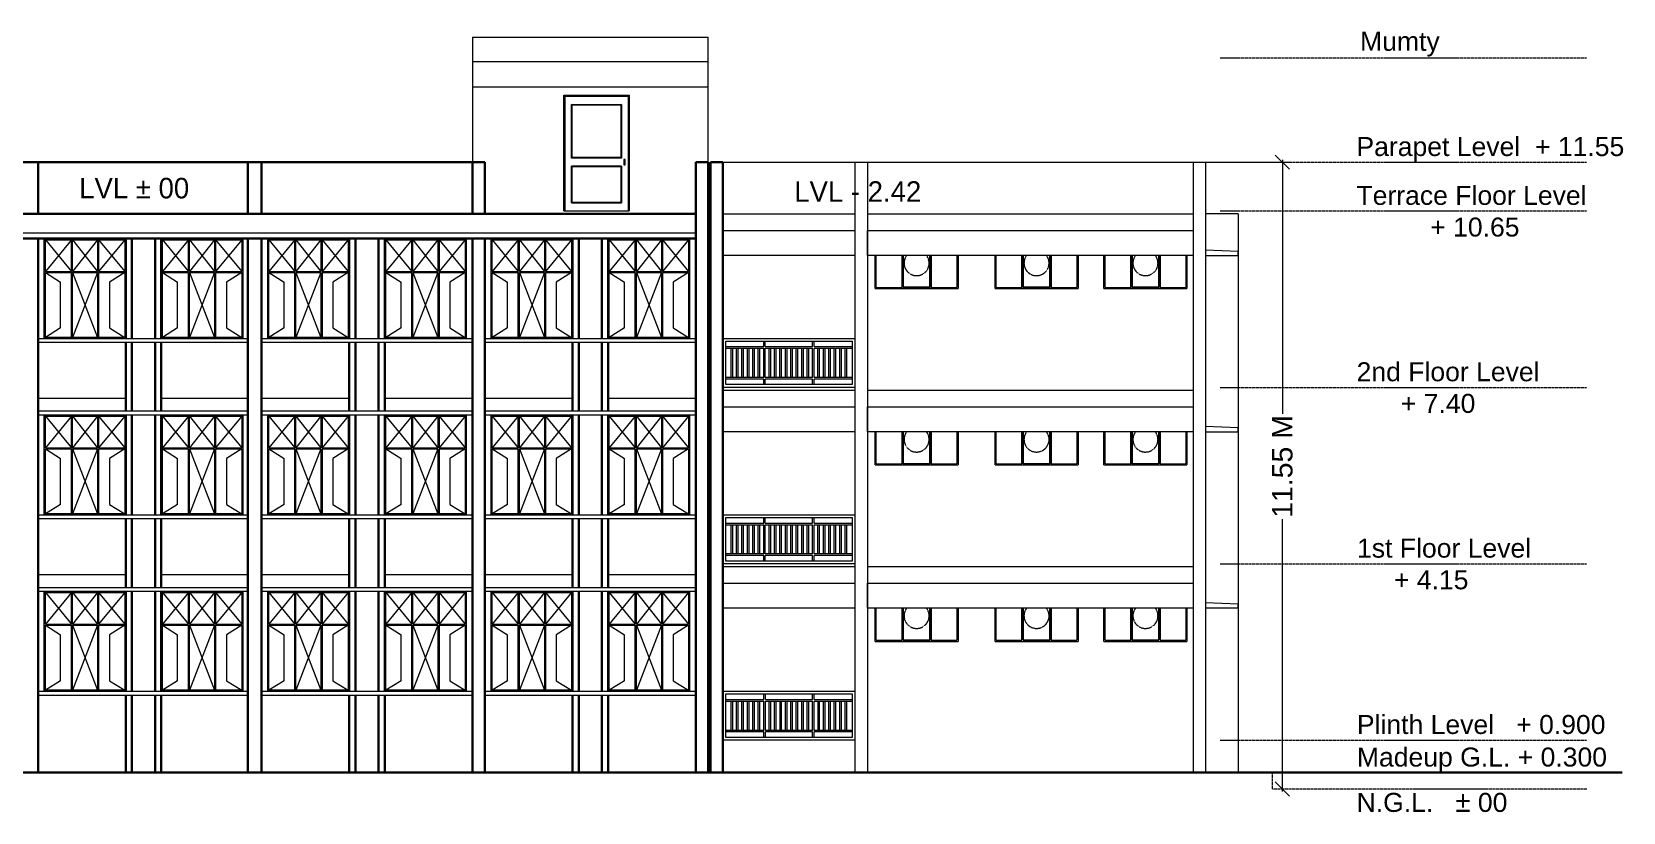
# Model space of a CAD drawing. Header units: metres. Extents: x 1545540 to 2027037, y 435419 to 693806.
# Drawn here: x 1894640 to 1923950, y 538233 to 552612 of the extents above; entities that cross this region are included whole.
import ezdxf

# ---------------------------------------------------------------- set-up
doc = ezdxf.new("R2010")
doc.units = ezdxf.units.M
doc.header["$LTSCALE"] = 1000
doc.header["$PDMODE"] = 35
doc.linetypes.add('DASHED', pattern=[0.75, 0.5, -0.25])
doc.layers.get('Defpoints').update_dxf_attribs({"lineweight": 18})
for name, color, linetype, lineweight in [('beam', 10, 'Continuous', 30), ('beam l', 10, 'Continuous', 20), ('chaja', 7, 'Continuous', 30), ('chaja l', 7, 'Continuous', 15), ('coloum hatch', 254, 'Continuous', 9), ('Column', 252, 'Continuous', 30), ('dimension', 6, 'Continuous', 13), ('elevation', 1, 'Continuous', 13), ('plinth', 7, 'DASHED', 20), ('Pool', 140, 'Continuous', 15), ('Railing', 34, 'Continuous', 20), ('Ventilator', 6, 'DASHED', 18), ('Wall', 7, 'Continuous', 30), ('wall l', 7, 'Continuous', 20), ('Window', 150, 'Continuous', 15), ('Window n door', 150, 'Continuous', 15)]:
    doc.layers.add(name, color=color, linetype=linetype, lineweight=lineweight)
doc.layers.add('text', color=7, linetype='Continuous')
doc.styles.add('dim-stylus bt', font='arial.ttf')
doc.styles.add('style1', font='')
doc.styles.get('style1').set_extended_font_data('Century Gothic')
doc.dimstyles.new('1      100 (big)', dxfattribs={"dimscale": 75, "dimtxt": 5, "dimasz": 3.5, "dimexe": 1.5, "dimexo": 2, "dimgap": 1, "dimtad": 0, "dimdec": 3, "dimlfac": 0.001, "dimzin": 0, "dimdsep": 46, "dimtxsty": 'dim-stylus bt', "dimblk": 'OBLIQUE', "dimcen": 0, "dimdle": 0.6, "dimclrd": 256, "dimclre": 7, "dimclrt": 256, "dimadec": 0, "dimazin": 0, "dimtfac": 0.7, "dimtdec": 3, "dimtofl": 0, "dimtmove": 1, "dimatfit": 3, "dimldrblk": 'OPEN90', "dimfxl": 0, "dimtolj": 1, "dimtzin": 0, "dimlwd": 15, "dimlwe": 15, "dimarcsym": 0})

# ---------------------------------------------------------------- blocks, each defined once
blk = doc.blocks.new('WS')
at = {"layer": 'Window n door', "ltscale": 0.05}
for p, q in [((4988.993, 75.704), (4989.473, 75.704)), ((4988.993, 75.119), (4988.993, 75.704)), ((4988.993, 75.704), (4989.473, 75.119)), ((4989.473, 75.704), (4988.993, 75.119)), ((4989.473, 75.119), (4989.473, 75.704)), ((4989.493, 75.704), (4989.953, 75.704)), ((4989.493, 75.119), (4989.493, 75.704)), ((4989.493, 75.704), (4989.953, 75.119)), ((4989.953, 75.704), (4989.493, 75.119)), ((4989.953, 75.704), (4989.953, 75.119)), ((4989.973, 75.704), (4990.453, 75.704)), ((4989.973, 75.704), (4989.973, 75.119)), ((4989.973, 75.704), (4990.453, 75.119)), ((4990.453, 75.704), (4989.973, 75.119)), ((4990.453, 75.704), (4990.453, 75.119)), ((4988.993, 75.119), (4989.473, 75.119)), ((4988.993, 75.099), (4989.473, 75.099)), ((4988.993, 73.904), (4988.993, 75.099)), ((4988.993, 75.099), (4989.273, 74.924)), ((4989.473, 73.904), (4989.473, 75.099)), ((4989.493, 75.119), (4989.953, 75.119)), ((4989.493, 75.099), (4989.953, 75.099)), ((4989.493, 73.904), (4989.493, 75.099)), ((4989.493, 75.099), (4989.953, 73.904)), ((4989.953, 75.099), (4989.493, 73.904)), ((4989.953, 75.099), (4989.953, 73.904)), ((4989.973, 75.119), (4990.453, 75.119)), ((4989.973, 75.099), (4990.453, 75.099)), ((4989.973, 75.099), (4989.973, 73.904)), ((4990.453, 75.099), (4990.173, 74.924)), ((4990.453, 75.099), (4990.453, 73.904)), ((4989.273, 74.078), (4989.273, 74.924)), ((4990.173, 74.924), (4990.173, 74.078)), ((4989.273, 74.078), (4988.993, 73.904)), ((4989.473, 73.904), (4988.993, 73.904)), ((4989.953, 73.904), (4989.493, 73.904)), ((4990.453, 73.904), (4989.973, 73.904)), ((4990.173, 74.078), (4990.453, 73.904))]:
    blk.add_line(p, q, dxfattribs=at)
blk.add_lwpolyline([(4988.973, 75.724), (4990.473, 75.724), (4990.473, 73.884), (4988.973, 73.884)], close=True, dxfattribs=at)
blk = doc.blocks.new('GRILL')
at = {"layer": 'Railing', "ltscale": 0.05}
for p, q in [((5042.403, 67.414), (5044.733, 67.414)), ((5042.403, 66.614), (5042.403, 67.414)), ((5043.103, 67.314), (5043.103, 67.414)), ((5043.133, 67.314), (5043.133, 67.414)), ((5044.003, 67.314), (5044.003, 67.414)), ((5044.033, 67.314), (5044.033, 67.414)), ((5044.733, 67.414), (5044.733, 66.614)), ((5042.403, 67.314), (5043.103, 67.314)), ((5042.403, 67.284), (5043.103, 67.284)), ((5042.503, 66.744), (5042.503, 67.284)), ((5042.533, 66.744), (5042.533, 67.284)), ((5042.603, 66.744), (5042.603, 67.284)), ((5042.633, 66.744), (5042.633, 67.284)), ((5042.703, 66.744), (5042.703, 67.284)), ((5042.733, 66.744), (5042.733, 67.284)), ((5042.803, 66.744), (5042.803, 67.284)), ((5042.833, 66.744), (5042.833, 67.284)), ((5042.903, 66.744), (5042.903, 67.284)), ((5042.933, 66.744), (5042.933, 67.284)), ((5043.003, 66.744), (5043.003, 67.284)), ((5043.033, 66.744), (5043.033, 67.284)), ((5043.103, 66.744), (5043.103, 67.284)), ((5043.133, 67.314), (5044.003, 67.314)), ((5043.133, 67.284), (5044.003, 67.284)), ((5043.133, 66.744), (5043.133, 67.284)), ((5043.203, 66.744), (5043.203, 67.284)), ((5043.233, 66.744), (5043.233, 67.284)), ((5043.303, 66.744), (5043.303, 67.284)), ((5043.333, 66.744), (5043.333, 67.284)), ((5043.403, 66.744), (5043.403, 67.284)), ((5043.433, 66.744), (5043.433, 67.284)), ((5043.503, 66.744), (5043.503, 67.284)), ((5043.533, 66.744), (5043.533, 67.284)), ((5043.603, 66.744), (5043.603, 67.284)), ((5043.633, 66.744), (5043.633, 67.284)), ((5043.703, 66.744), (5043.703, 67.284)), ((5043.733, 66.744), (5043.733, 67.284)), ((5043.803, 66.744), (5043.803, 67.284)), ((5043.833, 66.744), (5043.833, 67.284)), ((5043.903, 66.744), (5043.903, 67.284)), ((5043.933, 66.744), (5043.933, 67.284)), ((5044.003, 66.744), (5044.003, 67.284)), ((5044.033, 67.314), (5044.733, 67.314)), ((5044.033, 67.284), (5044.733, 67.284)), ((5044.033, 66.744), (5044.033, 67.284)), ((5044.103, 66.744), (5044.103, 67.284)), ((5044.133, 66.744), (5044.133, 67.284)), ((5044.203, 66.744), (5044.203, 67.284)), ((5044.233, 66.744), (5044.233, 67.284)), ((5044.303, 66.744), (5044.303, 67.284)), ((5044.333, 66.744), (5044.333, 67.284)), ((5044.403, 66.744), (5044.403, 67.284)), ((5044.433, 66.744), (5044.433, 67.284)), ((5044.503, 66.744), (5044.503, 67.284)), ((5044.533, 66.744), (5044.533, 67.284)), ((5044.603, 66.744), (5044.603, 67.284)), ((5044.633, 66.744), (5044.633, 67.284)), ((5043.103, 66.744), (5042.403, 66.744)), ((5043.103, 66.714), (5042.403, 66.714)), ((5044.733, 66.614), (5042.403, 66.614)), ((5043.103, 66.614), (5043.103, 66.714)), ((5044.003, 66.744), (5043.133, 66.744)), ((5044.003, 66.714), (5043.133, 66.714)), ((5043.133, 66.614), (5043.133, 66.714)), ((5044.003, 66.614), (5044.003, 66.714)), ((5044.733, 66.744), (5044.033, 66.744)), ((5044.733, 66.714), (5044.033, 66.714)), ((5044.033, 66.614), (5044.033, 66.714))]:
    blk.add_line(p, q, dxfattribs=at)
blk.add_lwpolyline([(5042.353, 67.464), (5044.783, 67.464), (5044.783, 66.564), (5042.353, 66.564)], close=True, dxfattribs=at)
blk = doc.blocks.new('_Oblique')
at = {"color": 0, "linetype": 'ByBlock', "lineweight": -2}
blk.add_line((-0.5, -0.5), (0.5, 0.5), dxfattribs=at)
blk = doc.blocks.new('*D368')
at = {"layer": 'Defpoints', "color": 0, "ltscale": 50, "transparency": 16777216}
for p in [(1915726, 550211), (1917674, 550211), (1917674, 538662)]:
    blk.add_point(p, dxfattribs=at)
at = {"layer": 'dimension', "color": 7, "lineweight": 15, "ltscale": 50, "transparency": 16777216}
for p, q in [((1915876, 550211), (1917787, 550211)), ((1917524, 538662), (1917562, 538662))]:
    blk.add_line(p, q, dxfattribs=at)
at = {"layer": 'dimension', "lineweight": 15, "ltscale": 50, "transparency": 16777216}
for p, q in [((1917674, 550256), (1917674, 545576)), ((1917674, 538617), (1917674, 543630))]:
    blk.add_line(p, q, dxfattribs=at)
at = {"layer": 'dimension', "lineweight": 15, "ltscale": 50, "transparency": 16777216, "xscale": 262.5, "yscale": 262.5, "zscale": 262.5}
for p, rotation in [((1917674, 550211), 90), ((1917674, 538662), 270)]:
    blk.add_blockref('_Oblique', p, dxfattribs=dict(at, rotation=rotation))
at = {"layer": 'dimension', "ltscale": 50, "transparency": 16777216, "insert": (1917674, 544603), "char_height": 375, "attachment_point": 5, "rotation": 90, "style": 'dim-stylus bt'}
blk.add_mtext('\\A1;11.55 M', dxfattribs=at)
blk = doc.blocks.new('_Open90')
at = {"color": 0, "linetype": 'ByBlock', "lineweight": -2}
for p, q in [((0, 0), (-1, 0)), ((-0.5, 0.5), (0, 0)), ((0, 0), (-0.5, -0.5))]:
    blk.add_line(p, q, dxfattribs=at)

msp = doc.modelspace()

# ---------------------------------------------------------------- linework, layer by layer
at = {"layer": 'beam', "ltscale": 0.05}
for p, q in [((1848989.7479, 548801.1217), (1906869.7479, 548801.1217)), ((1894754.7479, 548801.1217), (1896369.7479, 548801.1217)), ((1897024.7479, 548801.1217), (1898616.9903, 548801.1217)), ((1898869.7479, 548801.1217), (1900484.7479, 548801.1217)), ((1901139.7479, 548801.1217), (1902754.7479, 548801.1217)), ((1902984.7479, 548801.1217), (1904599.7479, 548801.1217)), ((1905254.7479, 548801.1217), (1906869.7479, 548801.1217))]:
    msp.add_line(p, q, dxfattribs=at)
at = {"layer": 'beam l', "ltscale": 0.05}
for p, q in [((1907369.7479, 549261.1217), (1909799.7479, 549261.1217)), ((1910029.7479, 549261.1217), (1916029.7479, 549261.1217)), ((1907369.7479, 546011.1217), (1909799.7479, 546011.1217)), ((1910029.7479, 546011.1217), (1916029.7479, 546011.1217)), ((1907369.7479, 542761.1217), (1909799.7479, 542761.1217)), ((1910029.7479, 542761.1217), (1916029.7479, 542761.1217))]:
    msp.add_line(p, q, dxfattribs=at)
at = {"layer": 'chaja', "ltscale": 0.05}
msp.add_lwpolyline([(1865719.7479, 548801.1217), (1906869.7479, 548801.1217), (1906869.7479, 549261.1217), (1865719.7479, 549261.1217)], dxfattribs=at)
at = {"layer": 'chaja l', "ltscale": 0.05}
for p, q in [((1902754.7479, 552511.3296), (1902754.7479, 550211.1217)), ((1902754.7479, 552511.3296), (1907099.7479, 552511.3296)), ((1907099.7479, 550211.1217), (1907099.7479, 552511.3296)), ((1916859.7479, 549261.1217), (1916259.7479, 549261.1217)), ((1916859.7479, 549261.1217), (1916859.7479, 538961.1217))]:
    msp.add_line(p, q, dxfattribs=at)
for points in [[(1907369.7479, 548950.8432), (1909799.7479, 548950.8432), (1909799.7479, 548490.8432), (1907369.7479, 548490.8432)], [(1910029.7479, 548950.8432), (1916029.7479, 548950.8432), (1916029.7479, 548490.8432), (1910029.7479, 548490.8432)], [(1907369.7479, 545700.8432), (1909799.7479, 545700.8432), (1909799.7479, 545240.8432), (1907369.7479, 545240.8432)], [(1910029.7479, 545700.8432), (1916029.7479, 545700.8432), (1916029.7479, 545240.8432), (1910029.7479, 545240.8432)], [(1907369.7479, 542450.8432), (1909799.7479, 542450.8432), (1909799.7479, 541990.8432), (1907369.7479, 541990.8432)], [(1910029.7479, 542450.8432), (1916029.7479, 542450.8432), (1916029.7479, 541990.8432), (1910029.7479, 541990.8432)]]:
    msp.add_lwpolyline(points, close=True, dxfattribs=at)
at = {"layer": 'coloum hatch', "ltscale": 0.05}
for p, q in [((1909799.7479, 550211.1217), (1909799.7479, 545461.1217)), ((1910029.7479, 550211.1217), (1910029.7479, 545461.1217)), ((1916029.7479, 550211.1217), (1916029.7479, 538962.1217)), ((1916259.7479, 550211.1217), (1916259.7479, 538962.1217)), ((1909799.7479, 545551.1217), (1909799.7479, 542211.1217)), ((1910029.7479, 545551.1217), (1910029.7479, 542211.1217)), ((1909799.7479, 542301.1217), (1909799.7479, 538962.1217)), ((1910029.7479, 542301.1217), (1910029.7479, 538962.1217))]:
    msp.add_line(p, q, dxfattribs=at)
at = {"layer": 'Column', "ltscale": 0.05}
for p, q in [((1894754.7479, 550211.1217), (1894754.7479, 549261.1217)), ((1898616.9903, 550211.1217), (1898616.9903, 549261.1217)), ((1898869.7479, 550211.1217), (1898869.7479, 549261.1217)), ((1902754.7479, 550211.1217), (1902754.7479, 549261.1217)), ((1902754.7479, 550211.1217), (1902984.7479, 550211.1217)), ((1902984.7479, 550211.1217), (1902984.7479, 549261.1217)), ((1906869.7479, 550211.1217), (1906869.7479, 538962.1217)), ((1907099.7479, 550211.1217), (1906869.7479, 550211.1217)), ((1907099.7479, 550211.1217), (1907099.7479, 538962.1217)), ((1907139.7479, 550211.1217), (1907139.7479, 538962.1217)), ((1907139.7479, 550211.1217), (1907369.7479, 550211.1217)), ((1907369.7479, 550211.1217), (1907369.7479, 538962.1217)), ((1894754.7479, 548801.1217), (1894754.7479, 538962.1217)), ((1898616.9903, 548801.1217), (1898616.9903, 538962.1217)), ((1898869.7479, 548801.1217), (1898869.7479, 538962.1217)), ((1902754.7479, 548801.1217), (1902754.7479, 538962.1217)), ((1902984.7479, 548801.1217), (1902984.7479, 538962.1217))]:
    msp.add_line(p, q, dxfattribs=at)
at = {"layer": 'elevation', "ltscale": 0.05}
for p, q in [((1916859.7479, 548565.8432), (1916259.7479, 548590.8432)), ((1916259.7479, 548490.8432), (1916859.7479, 548490.8432)), ((1916859.7479, 548490.8432), (1916859.7479, 548565.8432)), ((1916859.7479, 545315.8432), (1916259.7479, 545340.8432)), ((1916259.7479, 545240.8432), (1916859.7479, 545240.8432)), ((1916859.7479, 545240.8432), (1916859.7479, 545315.8432)), ((1916859.7479, 542065.8432), (1916259.7479, 542090.8432)), ((1916859.7479, 541990.8432), (1916259.7479, 541990.8432)), ((1916859.7479, 541990.8432), (1916859.7479, 542065.8432))]:
    msp.add_line(p, q, dxfattribs=at)
for points in [[(1907099.7479, 552061.3296), (1902754.7479, 552061.3296), (1902754.7479, 551601.3296), (1907099.7479, 551601.3296)], [(1848989.7479, 548801.1217), (1906869.7479, 548801.1217), (1906869.7479, 548901.1217), (1848989.7479, 548901.1217)], [(1894754.7479, 546961.1217), (1898616.9903, 546961.1217), (1898616.9903, 546886.3425), (1894754.7479, 546886.3425)], [(1898869.7479, 546961.1217), (1902754.7479, 546961.1217), (1902754.7479, 546886.3425), (1898869.7479, 546886.3425)], [(1902984.7479, 546961.1217), (1906869.7479, 546961.1217), (1906869.7479, 546886.3425), (1902984.7479, 546886.3425)], [(1896369.7479, 546886.3425), (1894754.7479, 546886.3425), (1894754.7479, 545861.3425), (1896369.7479, 545861.3425)], [(1898616.9903, 546886.3425), (1897024.7479, 546886.3425), (1897024.7479, 545861.3425), (1898616.9903, 545861.3425)], [(1900484.7479, 546886.3425), (1898869.7479, 546886.3425), (1898869.7479, 545861.3425), (1900484.7479, 545861.3425)], [(1902754.7479, 546886.3425), (1901139.7479, 546886.3425), (1901139.7479, 545861.3425), (1902754.7479, 545861.3425)], [(1904599.7479, 546886.3425), (1902984.7479, 546886.3425), (1902984.7479, 545861.3425), (1904599.7479, 545861.3425)], [(1906869.7479, 546886.3425), (1905254.7479, 546886.3425), (1905254.7479, 545861.3425), (1906869.7479, 545861.3425)], [(1894754.7479, 545625.9008), (1898616.9903, 545625.9008), (1898616.9903, 545551.1217), (1894754.7479, 545551.1217)], [(1898869.7479, 545625.9008), (1902754.7479, 545625.9008), (1902754.7479, 545551.1217), (1898869.7479, 545551.1217)], [(1902984.7479, 545625.9008), (1906869.7479, 545625.9008), (1906869.7479, 545551.1217), (1902984.7479, 545551.1217)], [(1894754.7479, 543711.1217), (1898616.9903, 543711.1217), (1898616.9903, 543636.3425), (1894754.7479, 543636.3425)], [(1898869.7479, 543711.1217), (1902754.7479, 543711.1217), (1902754.7479, 543636.3425), (1898869.7479, 543636.3425)], [(1902984.7479, 543711.1217), (1906869.7479, 543711.1217), (1906869.7479, 543636.3425), (1902984.7479, 543636.3425)], [(1896369.7479, 543636.3425), (1894754.7479, 543636.3425), (1894754.7479, 542611.3425), (1896369.7479, 542611.3425)], [(1898616.9903, 543636.3425), (1897024.7479, 543636.3425), (1897024.7479, 542611.3425), (1898616.9903, 542611.3425)], [(1900484.7479, 543636.3425), (1898869.7479, 543636.3425), (1898869.7479, 542611.3425), (1900484.7479, 542611.3425)], [(1902754.7479, 543636.3425), (1901139.7479, 543636.3425), (1901139.7479, 542611.3425), (1902754.7479, 542611.3425)], [(1904599.7479, 543636.3425), (1902984.7479, 543636.3425), (1902984.7479, 542611.3425), (1904599.7479, 542611.3425)], [(1906869.7479, 543636.3425), (1905254.7479, 543636.3425), (1905254.7479, 542611.3425), (1906869.7479, 542611.3425)], [(1894754.7479, 542375.9008), (1898616.9903, 542375.9008), (1898616.9903, 542301.1217), (1894754.7479, 542301.1217)], [(1898869.7479, 542375.9008), (1902754.7479, 542375.9008), (1902754.7479, 542301.1217), (1898869.7479, 542301.1217)], [(1902984.7479, 542375.9008), (1906869.7479, 542375.9008), (1906869.7479, 542301.1217), (1902984.7479, 542301.1217)], [(1894754.7479, 540461.1217), (1898616.9903, 540461.1217), (1898616.9903, 540386.3425), (1894754.7479, 540386.3425)], [(1898869.7479, 540461.1217), (1902754.7479, 540461.1217), (1902754.7479, 540386.3425), (1898869.7479, 540386.3425)], [(1902984.7479, 540461.1217), (1906869.7479, 540461.1217), (1906869.7479, 540386.3425), (1902984.7479, 540386.3425)]]:
    msp.add_lwpolyline(points, close=True, dxfattribs=at)
at = {"layer": 'plinth', "ltscale": 0.03}
for p, q in [((1916529.7479, 552131.7143), (1923279.9435, 552131.7143)), ((1916529.7479, 550211.1217), (1923279.9435, 550211.1217)), ((1916529.7479, 549311.1217), (1923279.9435, 549311.1217)), ((1916529.7479, 546061.3296), (1923279.9435, 546061.3296)), ((1916529.7479, 542811.6785), (1923279.9435, 542811.6785)), ((1916529.7479, 539562.0273), (1923279.9435, 539562.0273)), ((1917491.3947, 538661.9569), (1917491.3947, 538962.1217)), ((1917491.3947, 538661.9569), (1923279.9435, 538661.9569))]:
    msp.add_line(p, q, dxfattribs=at)
at = {"layer": 'Pool', "ltscale": 0.05}
msp.add_line((1904440.6979, 549310.9836), (1905640.6287, 549310.9836), dxfattribs=at)
at = {"layer": 'Railing', "ltscale": 0.05}
for p, q in [((1907419.7479, 546911.1217), (1909749.7479, 546911.1217)), ((1907419.7479, 546111.1217), (1907419.7479, 546911.1217)), ((1907419.7479, 546811.1217), (1908119.7479, 546811.1217)), ((1907419.7479, 546781.1217), (1908119.7479, 546781.1217)), ((1907519.7479, 546241.1217), (1907519.7479, 546781.1217)), ((1907549.7479, 546241.1217), (1907549.7479, 546781.1217)), ((1907619.7479, 546241.1217), (1907619.7479, 546781.1217)), ((1907649.7479, 546241.1217), (1907649.7479, 546781.1217)), ((1907719.7479, 546241.1217), (1907719.7479, 546781.1217)), ((1907749.7479, 546241.1217), (1907749.7479, 546781.1217)), ((1907819.7479, 546241.1217), (1907819.7479, 546781.1217)), ((1907849.7479, 546241.1217), (1907849.7479, 546781.1217)), ((1907919.7479, 546241.1217), (1907919.7479, 546781.1217)), ((1907949.7479, 546241.1217), (1907949.7479, 546781.1217)), ((1908019.7479, 546241.1217), (1908019.7479, 546781.1217)), ((1908049.7479, 546241.1217), (1908049.7479, 546781.1217)), ((1908119.7479, 546811.1217), (1908119.7479, 546911.1217)), ((1908119.7479, 546241.1217), (1908119.7479, 546781.1217)), ((1908149.7479, 546811.1217), (1908149.7479, 546911.1217)), ((1908149.7479, 546811.1217), (1909019.7479, 546811.1217)), ((1908149.7479, 546781.1217), (1909019.7479, 546781.1217)), ((1908149.7479, 546241.1217), (1908149.7479, 546781.1217)), ((1908219.7479, 546241.1217), (1908219.7479, 546781.1217)), ((1908249.7479, 546241.1217), (1908249.7479, 546781.1217)), ((1908319.7479, 546241.1217), (1908319.7479, 546781.1217)), ((1908349.7479, 546241.1217), (1908349.7479, 546781.1217)), ((1908419.7479, 546241.1217), (1908419.7479, 546781.1217)), ((1908449.7479, 546241.1217), (1908449.7479, 546781.1217)), ((1908519.7479, 546241.1217), (1908519.7479, 546781.1217)), ((1908549.7479, 546241.1217), (1908549.7479, 546781.1217)), ((1908619.7479, 546241.1217), (1908619.7479, 546781.1217)), ((1908649.7479, 546241.1217), (1908649.7479, 546781.1217)), ((1908719.7479, 546241.1217), (1908719.7479, 546781.1217)), ((1908749.7479, 546241.1217), (1908749.7479, 546781.1217)), ((1908819.7479, 546241.1217), (1908819.7479, 546781.1217)), ((1908849.7479, 546241.1217), (1908849.7479, 546781.1217)), ((1908919.7479, 546241.1217), (1908919.7479, 546781.1217)), ((1908949.7479, 546241.1217), (1908949.7479, 546781.1217)), ((1909019.7479, 546811.1217), (1909019.7479, 546911.1217)), ((1909019.7479, 546241.1217), (1909019.7479, 546781.1217)), ((1909049.7479, 546811.1217), (1909049.7479, 546911.1217)), ((1909049.7479, 546811.1217), (1909749.7479, 546811.1217)), ((1909049.7479, 546781.1217), (1909749.7479, 546781.1217)), ((1909049.7479, 546241.1217), (1909049.7479, 546781.1217)), ((1909119.7479, 546241.1217), (1909119.7479, 546781.1217)), ((1909149.7479, 546241.1217), (1909149.7479, 546781.1217)), ((1909219.7479, 546241.1217), (1909219.7479, 546781.1217)), ((1909249.7479, 546241.1217), (1909249.7479, 546781.1217)), ((1909319.7479, 546241.1217), (1909319.7479, 546781.1217)), ((1909349.7479, 546241.1217), (1909349.7479, 546781.1217)), ((1909419.7479, 546241.1217), (1909419.7479, 546781.1217)), ((1909449.7479, 546241.1217), (1909449.7479, 546781.1217)), ((1909519.7479, 546241.1217), (1909519.7479, 546781.1217)), ((1909549.7479, 546241.1217), (1909549.7479, 546781.1217)), ((1909619.7479, 546241.1217), (1909619.7479, 546781.1217)), ((1909649.7479, 546241.1217), (1909649.7479, 546781.1217)), ((1909749.7479, 546911.1217), (1909749.7479, 546111.1217)), ((1908119.7479, 546241.1217), (1907419.7479, 546241.1217)), ((1908119.7479, 546211.1217), (1907419.7479, 546211.1217)), ((1909749.7479, 546111.1217), (1907419.7479, 546111.1217)), ((1908119.7479, 546111.1217), (1908119.7479, 546211.1217)), ((1909019.7479, 546241.1217), (1908149.7479, 546241.1217)), ((1909019.7479, 546211.1217), (1908149.7479, 546211.1217)), ((1908149.7479, 546111.1217), (1908149.7479, 546211.1217)), ((1909019.7479, 546111.1217), (1909019.7479, 546211.1217)), ((1909749.7479, 546241.1217), (1909049.7479, 546241.1217)), ((1909749.7479, 546211.1217), (1909049.7479, 546211.1217)), ((1909049.7479, 546111.1217), (1909049.7479, 546211.1217)), ((1907419.7479, 543661.1217), (1909749.7479, 543661.1217)), ((1907419.7479, 542861.1217), (1907419.7479, 543661.1217)), ((1907419.7479, 543561.1217), (1908119.7479, 543561.1217)), ((1907419.7479, 543531.1217), (1908119.7479, 543531.1217)), ((1907519.7479, 542991.1217), (1907519.7479, 543531.1217)), ((1907549.7479, 542991.1217), (1907549.7479, 543531.1217)), ((1907619.7479, 542991.1217), (1907619.7479, 543531.1217)), ((1907649.7479, 542991.1217), (1907649.7479, 543531.1217)), ((1907719.7479, 542991.1217), (1907719.7479, 543531.1217)), ((1907749.7479, 542991.1217), (1907749.7479, 543531.1217)), ((1907819.7479, 542991.1217), (1907819.7479, 543531.1217)), ((1907849.7479, 542991.1217), (1907849.7479, 543531.1217)), ((1907919.7479, 542991.1217), (1907919.7479, 543531.1217)), ((1907949.7479, 542991.1217), (1907949.7479, 543531.1217)), ((1908019.7479, 542991.1217), (1908019.7479, 543531.1217)), ((1908049.7479, 542991.1217), (1908049.7479, 543531.1217)), ((1908119.7479, 543561.1217), (1908119.7479, 543661.1217)), ((1908119.7479, 542991.1217), (1908119.7479, 543531.1217)), ((1908149.7479, 543561.1217), (1908149.7479, 543661.1217)), ((1908149.7479, 543561.1217), (1909019.7479, 543561.1217)), ((1908149.7479, 543531.1217), (1909019.7479, 543531.1217)), ((1908149.7479, 542991.1217), (1908149.7479, 543531.1217)), ((1908219.7479, 542991.1217), (1908219.7479, 543531.1217)), ((1908249.7479, 542991.1217), (1908249.7479, 543531.1217)), ((1908319.7479, 542991.1217), (1908319.7479, 543531.1217)), ((1908349.7479, 542991.1217), (1908349.7479, 543531.1217)), ((1908419.7479, 542991.1217), (1908419.7479, 543531.1217)), ((1908449.7479, 542991.1217), (1908449.7479, 543531.1217)), ((1908519.7479, 542991.1217), (1908519.7479, 543531.1217)), ((1908549.7479, 542991.1217), (1908549.7479, 543531.1217)), ((1908619.7479, 542991.1217), (1908619.7479, 543531.1217)), ((1908649.7479, 542991.1217), (1908649.7479, 543531.1217)), ((1908719.7479, 542991.1217), (1908719.7479, 543531.1217)), ((1908749.7479, 542991.1217), (1908749.7479, 543531.1217)), ((1908819.7479, 542991.1217), (1908819.7479, 543531.1217)), ((1908849.7479, 542991.1217), (1908849.7479, 543531.1217)), ((1908919.7479, 542991.1217), (1908919.7479, 543531.1217)), ((1908949.7479, 542991.1217), (1908949.7479, 543531.1217)), ((1909019.7479, 543561.1217), (1909019.7479, 543661.1217)), ((1909019.7479, 542991.1217), (1909019.7479, 543531.1217)), ((1909049.7479, 543561.1217), (1909049.7479, 543661.1217)), ((1909049.7479, 543561.1217), (1909749.7479, 543561.1217)), ((1909049.7479, 543531.1217), (1909749.7479, 543531.1217)), ((1909049.7479, 542991.1217), (1909049.7479, 543531.1217)), ((1909119.7479, 542991.1217), (1909119.7479, 543531.1217)), ((1909149.7479, 542991.1217), (1909149.7479, 543531.1217)), ((1909219.7479, 542991.1217), (1909219.7479, 543531.1217)), ((1909249.7479, 542991.1217), (1909249.7479, 543531.1217)), ((1909319.7479, 542991.1217), (1909319.7479, 543531.1217)), ((1909349.7479, 542991.1217), (1909349.7479, 543531.1217)), ((1909419.7479, 542991.1217), (1909419.7479, 543531.1217)), ((1909449.7479, 542991.1217), (1909449.7479, 543531.1217)), ((1909519.7479, 542991.1217), (1909519.7479, 543531.1217)), ((1909549.7479, 542991.1217), (1909549.7479, 543531.1217)), ((1909619.7479, 542991.1217), (1909619.7479, 543531.1217)), ((1909649.7479, 542991.1217), (1909649.7479, 543531.1217)), ((1909749.7479, 543661.1217), (1909749.7479, 542861.1217)), ((1908119.7479, 542991.1217), (1907419.7479, 542991.1217)), ((1908119.7479, 542961.1217), (1907419.7479, 542961.1217)), ((1909749.7479, 542861.1217), (1907419.7479, 542861.1217)), ((1908119.7479, 542861.1217), (1908119.7479, 542961.1217)), ((1909019.7479, 542991.1217), (1908149.7479, 542991.1217)), ((1909019.7479, 542961.1217), (1908149.7479, 542961.1217)), ((1908149.7479, 542861.1217), (1908149.7479, 542961.1217)), ((1909019.7479, 542861.1217), (1909019.7479, 542961.1217)), ((1909749.7479, 542991.1217), (1909049.7479, 542991.1217)), ((1909749.7479, 542961.1217), (1909049.7479, 542961.1217)), ((1909049.7479, 542861.1217), (1909049.7479, 542961.1217))]:
    msp.add_line(p, q, dxfattribs=at)
for points in [[(1907369.7479, 546961.1217), (1909799.7479, 546961.1217), (1909799.7479, 546061.1217), (1907369.7479, 546061.1217)], [(1907369.7479, 543711.1217), (1909799.7479, 543711.1217), (1909799.7479, 542811.1217), (1907369.7479, 542811.1217)]]:
    msp.add_lwpolyline(points, close=True, dxfattribs=at)
at = {"layer": 'Ventilator', "linetype": 'Continuous'}
for p, q in [((1910171.7479, 547880.8432), (1910171.7479, 548490.8432)), ((1910191.7479, 547900.8432), (1910191.7479, 548490.8432)), ((1910667.0479, 547900.8432), (1910667.0479, 548490.8432)), ((1910687.0479, 547900.8432), (1910687.0479, 548490.8432)), ((1910697.0479, 547910.8432), (1910697.0479, 548490.8432)), ((1911174.9479, 548490.8432), (1911174.9479, 547910.8432)), ((1911184.9479, 548490.8432), (1911184.9479, 547900.8432)), ((1911204.9479, 548490.8432), (1911204.9479, 547900.8432)), ((1911679.7479, 548490.8432), (1911679.7479, 547900.8432)), ((1911699.7479, 548490.8432), (1911699.7479, 547880.8432)), ((1912380.7479, 547880.8432), (1912380.7479, 548490.8432)), ((1912400.7479, 547900.8432), (1912400.7479, 548490.8432)), ((1912876.0479, 547900.8432), (1912876.0479, 548490.8432)), ((1912896.0479, 547900.8432), (1912896.0479, 548490.8432)), ((1912906.0479, 547910.8432), (1912906.0479, 548490.8432)), ((1913383.9479, 548490.8432), (1913383.9479, 547910.8432)), ((1913393.9479, 548490.8432), (1913393.9479, 547900.8432)), ((1913413.9479, 548490.8432), (1913413.9479, 547900.8432)), ((1913888.7479, 548490.8432), (1913888.7479, 547900.8432)), ((1913908.7479, 548490.8432), (1913908.7479, 547880.8432)), ((1914386.7479, 547880.8432), (1914386.7479, 548490.8432)), ((1914406.7479, 547900.8432), (1914406.7479, 548490.8432)), ((1914882.0479, 547900.8432), (1914882.0479, 548490.8432)), ((1914902.0479, 547900.8432), (1914902.0479, 548490.8432)), ((1914912.0479, 547910.8432), (1914912.0479, 548490.8432)), ((1915389.9479, 548490.8432), (1915389.9479, 547910.8432)), ((1915399.9479, 548490.8432), (1915399.9479, 547900.8432)), ((1915419.9479, 548490.8432), (1915419.9479, 547900.8432)), ((1915894.7479, 548490.8432), (1915894.7479, 547900.8432)), ((1915914.7479, 548490.8432), (1915914.7479, 547880.8432)), ((1910171.7479, 547880.8432), (1911699.7479, 547880.8432)), ((1910191.7479, 547900.8432), (1910667.0479, 547900.8432)), ((1910687.0479, 547900.8432), (1911184.9479, 547900.8432)), ((1910697.0479, 547910.8432), (1911174.9479, 547910.8432)), ((1911204.9479, 547900.8432), (1911679.7479, 547900.8432)), ((1912380.7479, 547880.8432), (1913908.7479, 547880.8432)), ((1912400.7479, 547900.8432), (1912876.0479, 547900.8432)), ((1912896.0479, 547900.8432), (1913393.9479, 547900.8432)), ((1912906.0479, 547910.8432), (1913383.9479, 547910.8432)), ((1913413.9479, 547900.8432), (1913888.7479, 547900.8432)), ((1914386.7479, 547880.8432), (1915914.7479, 547880.8432)), ((1914406.7479, 547900.8432), (1914882.0479, 547900.8432)), ((1914902.0479, 547900.8432), (1915399.9479, 547900.8432)), ((1914912.0479, 547910.8432), (1915389.9479, 547910.8432)), ((1915419.9479, 547900.8432), (1915894.7479, 547900.8432)), ((1910171.7479, 544630.8432), (1910171.7479, 545240.8432)), ((1910191.7479, 544650.8432), (1910191.7479, 545240.8432)), ((1910667.0479, 544650.8432), (1910667.0479, 545240.8432)), ((1910687.0479, 544650.8432), (1910687.0479, 545240.8432)), ((1910697.0479, 544660.8432), (1910697.0479, 545240.8432)), ((1911174.9479, 545240.8432), (1911174.9479, 544660.8432)), ((1911184.9479, 545240.8432), (1911184.9479, 544650.8432)), ((1911204.9479, 545240.8432), (1911204.9479, 544650.8432)), ((1911679.7479, 545240.8432), (1911679.7479, 544650.8432)), ((1911699.7479, 545240.8432), (1911699.7479, 544630.8432)), ((1912380.7479, 544630.8432), (1912380.7479, 545240.8432)), ((1912400.7479, 544650.8432), (1912400.7479, 545240.8432)), ((1912876.0479, 544650.8432), (1912876.0479, 545240.8432)), ((1912896.0479, 544650.8432), (1912896.0479, 545240.8432)), ((1912906.0479, 544660.8432), (1912906.0479, 545240.8432)), ((1913383.9479, 545240.8432), (1913383.9479, 544660.8432)), ((1913393.9479, 545240.8432), (1913393.9479, 544650.8432)), ((1913413.9479, 545240.8432), (1913413.9479, 544650.8432)), ((1913888.7479, 545240.8432), (1913888.7479, 544650.8432)), ((1913908.7479, 545240.8432), (1913908.7479, 544630.8432)), ((1914386.7479, 544630.8432), (1914386.7479, 545240.8432)), ((1914406.7479, 544650.8432), (1914406.7479, 545240.8432)), ((1914882.0479, 544650.8432), (1914882.0479, 545240.8432)), ((1914902.0479, 544650.8432), (1914902.0479, 545240.8432)), ((1914912.0479, 544660.8432), (1914912.0479, 545240.8432)), ((1915389.9479, 545240.8432), (1915389.9479, 544660.8432)), ((1915399.9479, 545240.8432), (1915399.9479, 544650.8432)), ((1915419.9479, 545240.8432), (1915419.9479, 544650.8432)), ((1915894.7479, 545240.8432), (1915894.7479, 544650.8432)), ((1915914.7479, 545240.8432), (1915914.7479, 544630.8432)), ((1910171.7479, 544630.8432), (1911699.7479, 544630.8432)), ((1910191.7479, 544650.8432), (1910667.0479, 544650.8432)), ((1910687.0479, 544650.8432), (1911184.9479, 544650.8432)), ((1910697.0479, 544660.8432), (1911174.9479, 544660.8432)), ((1911204.9479, 544650.8432), (1911679.7479, 544650.8432)), ((1912380.7479, 544630.8432), (1913908.7479, 544630.8432)), ((1912400.7479, 544650.8432), (1912876.0479, 544650.8432)), ((1912896.0479, 544650.8432), (1913393.9479, 544650.8432)), ((1912906.0479, 544660.8432), (1913383.9479, 544660.8432)), ((1913413.9479, 544650.8432), (1913888.7479, 544650.8432)), ((1914386.7479, 544630.8432), (1915914.7479, 544630.8432)), ((1914406.7479, 544650.8432), (1914882.0479, 544650.8432)), ((1914902.0479, 544650.8432), (1915399.9479, 544650.8432)), ((1914912.0479, 544660.8432), (1915389.9479, 544660.8432)), ((1915419.9479, 544650.8432), (1915894.7479, 544650.8432)), ((1910171.7479, 541380.8432), (1910171.7479, 541990.8432)), ((1910191.7479, 541400.8432), (1910191.7479, 541990.8432)), ((1910667.0479, 541400.8432), (1910667.0479, 541990.8432)), ((1910687.0479, 541400.8432), (1910687.0479, 541990.8432)), ((1910697.0479, 541410.8432), (1910697.0479, 541990.8432)), ((1911174.9479, 541990.8432), (1911174.9479, 541410.8432)), ((1911184.9479, 541990.8432), (1911184.9479, 541400.8432)), ((1911204.9479, 541990.8432), (1911204.9479, 541400.8432)), ((1911679.7479, 541990.8432), (1911679.7479, 541400.8432)), ((1911699.7479, 541990.8432), (1911699.7479, 541380.8432)), ((1912380.7479, 541380.8432), (1912380.7479, 541990.8432)), ((1912400.7479, 541400.8432), (1912400.7479, 541990.8432)), ((1912876.0479, 541400.8432), (1912876.0479, 541990.8432)), ((1912896.0479, 541400.8432), (1912896.0479, 541990.8432)), ((1912906.0479, 541410.8432), (1912906.0479, 541990.8432)), ((1913383.9479, 541990.8432), (1913383.9479, 541410.8432)), ((1913393.9479, 541990.8432), (1913393.9479, 541400.8432)), ((1913413.9479, 541990.8432), (1913413.9479, 541400.8432)), ((1913888.7479, 541990.8432), (1913888.7479, 541400.8432)), ((1913908.7479, 541990.8432), (1913908.7479, 541380.8432)), ((1914386.7479, 541380.8432), (1914386.7479, 541990.8432)), ((1914406.7479, 541400.8432), (1914406.7479, 541990.8432)), ((1914882.0479, 541400.8432), (1914882.0479, 541990.8432)), ((1914902.0479, 541400.8432), (1914902.0479, 541990.8432)), ((1914912.0479, 541410.8432), (1914912.0479, 541990.8432)), ((1915389.9479, 541990.8432), (1915389.9479, 541410.8432)), ((1915399.9479, 541990.8432), (1915399.9479, 541400.8432)), ((1915419.9479, 541990.8432), (1915419.9479, 541400.8432)), ((1915894.7479, 541990.8432), (1915894.7479, 541400.8432)), ((1915914.7479, 541990.8432), (1915914.7479, 541380.8432)), ((1910171.7479, 541380.8432), (1911699.7479, 541380.8432)), ((1910191.7479, 541400.8432), (1910667.0479, 541400.8432)), ((1910687.0479, 541400.8432), (1911184.9479, 541400.8432)), ((1910697.0479, 541410.8432), (1911174.9479, 541410.8432)), ((1911204.9479, 541400.8432), (1911679.7479, 541400.8432)), ((1912380.7479, 541380.8432), (1913908.7479, 541380.8432)), ((1912400.7479, 541400.8432), (1912876.0479, 541400.8432)), ((1912896.0479, 541400.8432), (1913393.9479, 541400.8432)), ((1912906.0479, 541410.8432), (1913383.9479, 541410.8432)), ((1913413.9479, 541400.8432), (1913888.7479, 541400.8432)), ((1914386.7479, 541380.8432), (1915914.7479, 541380.8432)), ((1914406.7479, 541400.8432), (1914882.0479, 541400.8432)), ((1914902.0479, 541400.8432), (1915399.9479, 541400.8432)), ((1914912.0479, 541410.8432), (1915389.9479, 541410.8432)), ((1915419.9479, 541400.8432), (1915894.7479, 541400.8432))]:
    msp.add_line(p, q, dxfattribs=at)
at = {"layer": 'Ventilator', "ltscale": 0.005}
for centre in [(1910935.9979, 548350.8432), (1913144.9979, 548350.8432), (1915150.9979, 548350.8432), (1910935.9979, 545100.8432), (1913144.9979, 545100.8432), (1915150.9979, 545100.8432), (1910935.9979, 541850.8432), (1913144.9979, 541850.8432), (1915150.9979, 541850.8432)]:
    msp.add_arc(centre, 231.25, 142.74197978, 37.25802022, dxfattribs=at)
at = {"layer": 'Wall', "ltscale": 0.05}
for p, q in [((1886294.7479, 550211.1217), (1902754.7479, 550211.1217)), ((1896369.7479, 546961.1217), (1896369.7479, 548801.1217)), ((1896484.7479, 546961.1217), (1896484.7479, 548801.1217)), ((1896909.7479, 546961.1217), (1896909.7479, 548801.1217)), ((1897024.7479, 546961.1217), (1897024.7479, 548801.1217)), ((1900484.7479, 546961.1217), (1900484.7479, 548801.1217)), ((1900599.7479, 546961.1217), (1900599.7479, 548801.1217)), ((1901024.7479, 546961.1217), (1901024.7479, 548801.1217)), ((1901139.7479, 546961.1217), (1901139.7479, 548801.1217)), ((1904599.7479, 546961.1217), (1904599.7479, 548801.1217)), ((1904714.7479, 546961.1217), (1904714.7479, 548801.1217)), ((1905139.7479, 546961.1217), (1905139.7479, 548801.1217)), ((1905254.7479, 546961.1217), (1905254.7479, 548801.1217)), ((1896369.7479, 545625.9008), (1896369.7479, 546886.3425)), ((1896484.7479, 545625.9008), (1896484.7479, 546886.3425)), ((1896909.7479, 545625.9008), (1896909.7479, 546886.3425)), ((1897024.7479, 545625.9008), (1897024.7479, 546886.3425)), ((1900484.7479, 545625.9008), (1900484.7479, 546886.3425)), ((1900599.7479, 545625.9008), (1900599.7479, 546886.3425)), ((1901024.7479, 545625.9008), (1901024.7479, 546886.3425)), ((1901139.7479, 545625.9008), (1901139.7479, 546886.3425)), ((1904599.7479, 545625.9008), (1904599.7479, 546886.3425)), ((1904714.7479, 545625.9008), (1904714.7479, 546886.3425)), ((1905139.7479, 545625.9008), (1905139.7479, 546886.3425)), ((1905254.7479, 545625.9008), (1905254.7479, 546886.3425)), ((1896369.7479, 543711.1217), (1896369.7479, 545551.1217)), ((1896484.7479, 543711.1217), (1896484.7479, 545551.1217)), ((1896909.7479, 543711.1217), (1896909.7479, 545551.1217)), ((1897024.7479, 543711.1217), (1897024.7479, 545551.1217)), ((1900484.7479, 543711.1217), (1900484.7479, 545551.1217)), ((1900599.7479, 543711.1217), (1900599.7479, 545551.1217)), ((1901024.7479, 543711.1217), (1901024.7479, 545551.1217)), ((1901139.7479, 543711.1217), (1901139.7479, 545551.1217)), ((1904599.7479, 543711.1217), (1904599.7479, 545551.1217)), ((1904714.7479, 543711.1217), (1904714.7479, 545551.1217)), ((1905139.7479, 543711.1217), (1905139.7479, 545551.1217)), ((1905254.7479, 543711.1217), (1905254.7479, 545551.1217)), ((1896369.7479, 542375.9008), (1896369.7479, 543636.3425)), ((1896484.7479, 542375.9008), (1896484.7479, 543636.3425)), ((1896909.7479, 542375.9008), (1896909.7479, 543636.3425)), ((1897024.7479, 542375.9008), (1897024.7479, 543636.3425)), ((1900484.7479, 542375.9008), (1900484.7479, 543636.3425)), ((1900599.7479, 542375.9008), (1900599.7479, 543636.3425)), ((1901024.7479, 542375.9008), (1901024.7479, 543636.3425)), ((1901139.7479, 542375.9008), (1901139.7479, 543636.3425)), ((1904599.7479, 542375.9008), (1904599.7479, 543636.3425)), ((1904714.7479, 542375.9008), (1904714.7479, 543636.3425)), ((1905139.7479, 542375.9008), (1905139.7479, 543636.3425)), ((1905254.7479, 542375.9008), (1905254.7479, 543636.3425)), ((1896369.7479, 540461.1217), (1896369.7479, 542301.1217)), ((1896484.7479, 540461.1217), (1896484.7479, 542301.1217)), ((1896909.7479, 540461.1217), (1896909.7479, 542301.1217)), ((1897024.7479, 540461.1217), (1897024.7479, 542301.1217)), ((1900484.7479, 540461.1217), (1900484.7479, 542301.1217)), ((1900599.7479, 540461.1217), (1900599.7479, 542301.1217)), ((1901024.7479, 540461.1217), (1901024.7479, 542301.1217)), ((1901139.7479, 540461.1217), (1901139.7479, 542301.1217)), ((1904599.7479, 540461.1217), (1904599.7479, 542301.1217)), ((1904714.7479, 540461.1217), (1904714.7479, 542301.1217)), ((1905139.7479, 540461.1217), (1905139.7479, 542301.1217)), ((1905254.7479, 540461.1217), (1905254.7479, 542301.1217)), ((1896369.7479, 538962.1217), (1896369.7479, 540386.3425)), ((1896484.7479, 538962.1217), (1896484.7479, 540386.3425)), ((1896909.7479, 538962.1217), (1896909.7479, 540386.3425)), ((1897024.7479, 538962.1217), (1897024.7479, 540386.3425)), ((1900484.7479, 538962.1217), (1900484.7479, 540386.3425)), ((1900599.7479, 538962.1217), (1900599.7479, 540386.3425)), ((1901024.7479, 538962.1217), (1901024.7479, 540386.3425)), ((1901139.7479, 538962.1217), (1901139.7479, 540386.3425)), ((1904599.7479, 538962.1217), (1904599.7479, 540386.3425)), ((1904714.7479, 538962.1217), (1904714.7479, 540386.3425)), ((1905139.7479, 538962.1217), (1905139.7479, 540386.3425)), ((1905254.7479, 538962.1217), (1905254.7479, 540386.3425)), ((1846989.7479, 538962.1217), (1923930.7965, 538962.1217))]:
    msp.add_line(p, q, dxfattribs=at)
at = {"layer": 'wall l', "ltscale": 0.05}
msp.add_line((1907369.7479, 550211.1217), (1916259.7479, 550211.1217), dxfattribs=at)
at = {"layer": 'Window n door', "ltscale": 0.05}
for p, q in [((1904440.6287, 551445.9836), (1905640.6287, 551445.9836)), ((1904460.6287, 551425.9836), (1905620.6287, 551425.9836)), ((1904580.6287, 551275.9836), (1905500.6287, 551275.9836)), ((1904590.6287, 551265.9836), (1904580.6287, 551275.9836)), ((1904590.6287, 551265.9836), (1905490.6287, 551265.9836)), ((1905500.6287, 551275.9836), (1905490.6287, 551265.9836)), ((1904590.6287, 550295.9836), (1904580.6287, 550285.9836)), ((1905500.6287, 550285.9836), (1904580.6287, 550285.9836)), ((1905490.6287, 550295.9836), (1904590.6287, 550295.9836)), ((1905490.6287, 550295.9836), (1905500.6287, 550285.9836)), ((1905500.6287, 550135.9836), (1904580.6287, 550135.9836)), ((1904590.6287, 550125.9836), (1904580.6287, 550135.9836)), ((1905490.6287, 550125.9836), (1904590.6287, 550125.9836)), ((1905490.6287, 550125.9836), (1905500.6287, 550135.9836)), ((1904590.6287, 549470.9836), (1904580.6287, 549460.9836)), ((1904580.6287, 549460.9836), (1905500.6287, 549460.9836)), ((1904590.6287, 549470.9836), (1905490.6287, 549470.9836)), ((1905490.6287, 549470.9836), (1905500.6287, 549460.9836))]:
    msp.add_line(p, q, dxfattribs=at)
for points in [[(1904440.6979, 549310.9836), (1904440.6287, 549310.9836), (1904440.6287, 551445.9836)], [(1904460.6287, 549310.9836), (1904460.6287, 551425.9836)], [(1905620.6287, 551425.9836), (1905620.6287, 549310.9836)], [(1905640.6287, 551445.9836), (1905640.6287, 549310.9836)], [(1904580.6287, 550285.9836), (1904580.6287, 551275.9836)], [(1904590.6287, 550295.9836), (1904590.6287, 551265.9836)], [(1905490.6287, 551265.9836), (1905490.6287, 550295.9836)], [(1905500.6287, 551275.9836), (1905500.6287, 550285.9836)], [(1904580.6287, 549460.9836), (1904580.6287, 550135.9836)], [(1904590.6287, 549470.9836), (1904590.6287, 550125.9836)], [(1905490.6287, 550125.9836), (1905490.6287, 549470.9836)], [(1905500.6287, 550135.9836), (1905500.6287, 549460.9836)]]:
    msp.add_lwpolyline(points, dxfattribs=at)
msp.add_lwpolyline([(1905570.6287, 550260.9836), (1905545.6287, 550260.9836), (1905545.6287, 550160.9836), (1905570.6287, 550160.9836)], close=True, dxfattribs=at)

# ---------------------------------------------------------------- block references
at = {"layer": 'Railing', "xscale": 999.9999998279076, "yscale": 999.9999998279076, "zscale": 999.9999998279076}
msp.add_blockref('GRILL', (-3134983.0182, 472997.4967), dxfattribs=at)
at = {"layer": 'Window', "xscale": 999.9999998279076, "yscale": 999.9999998279076, "zscale": 999.9999998279076}
for p in [(-3094103.0182, 473077.4967), (-3091948.0182, 473077.4967), (-3089988.0182, 473077.4967), (-3087833.0182, 473077.4967), (-3085873.0182, 473077.4967), (-3083718.0182, 473077.4967), (-3094103.0182, 469827.4967), (-3091948.0182, 469827.4967), (-3089988.0182, 469827.4967), (-3087833.0182, 469827.4967), (-3085873.0182, 469827.4967), (-3083718.0182, 469827.4967), (-3094103.0182, 466577.4967), (-3091948.0182, 466577.4967), (-3089988.0182, 466577.4967), (-3087833.0182, 466577.4967), (-3085873.0182, 466577.4967), (-3083718.0182, 466577.4967)]:
    msp.add_blockref('WS', p, dxfattribs=at)

# ---------------------------------------------------------------- texts
at = {"layer": 'text', "width": 26669.839272, "attachment_point": 1, "style": 'style1'}
for s, insert, char_height in [('{\\fArial|b0|i0|c0|p34;Mumty   \\P      }', (1919104.6441, 552612.2943), 350), ('{\\fArial|b0|i0|c0|p34;Parapet Level  + 11.55}', (1919037.181, 550673.3569), 350), ('{\\H1.083x;LVL ± 00}', (1895512.4959, 549921.4514), 350), ('{\\H1.083x;LVL - 2.42}', (1908682.5917, 549858.8217), 350), ('{\\fArial|b0|i0|c0|p34;Terrace Floor Level   \\P          + 10.65}', (1919037.7486, 549773.3569), 350), ('{\\fArial|b0|i0|c0|p34;2nd Floor Level  \\P      + 7.40 }', (1919040.0051, 546523.5649), 350), ('{\\fArial|b0|i0|c0|p34;1st Floor Level   \\P     + 4.15}', (1919048.4092, 543273.9137), 350), ('{\\fArial|b0|i0|c0|p34;Plinth Level   + 0.900 }', (1919045.165, 540024.2626), 350), ('{\\fArial|b0|i0|c0|p34;Madeup G.L. + 0.300 }', (1919045.165, 539424.2626), 350), ('{\\fArial|b0|i0|c0|p34;N.G.L.   \\fCentury Gothic|b0|i0|c0|p34;\\H1.083x;±\\fArial|b0|i0|c0|p34;\\H0.92336x; 00}', (1919039.8993, 538617.4717), 349.9999999)]:
    msp.add_mtext(s, dxfattribs=dict(at, insert=insert, char_height=char_height))

# ---------------------------------------------------------------- dimensions: what is measured, and where the dimension line sits
at = {"layer": 'dimension', "ltscale": 50}
dim = msp.add_linear_dim(base=(1917674.4703, 550211.1217), p1=(1917674.4703, 538661.9569), p2=(1915725.8024, 550211.1217), angle=90, text='11.55 M', dimstyle='1      100 (big)', override={"dimpost": 'M\\X'}, dxfattribs=at)
dim.commit()
dim.dimension.update_dxf_attribs({"geometry": '*D368', "text_midpoint": (1917674.4703, 544603.2497), "dimtype": 160})

doc.saveas('drawing.dxf')
